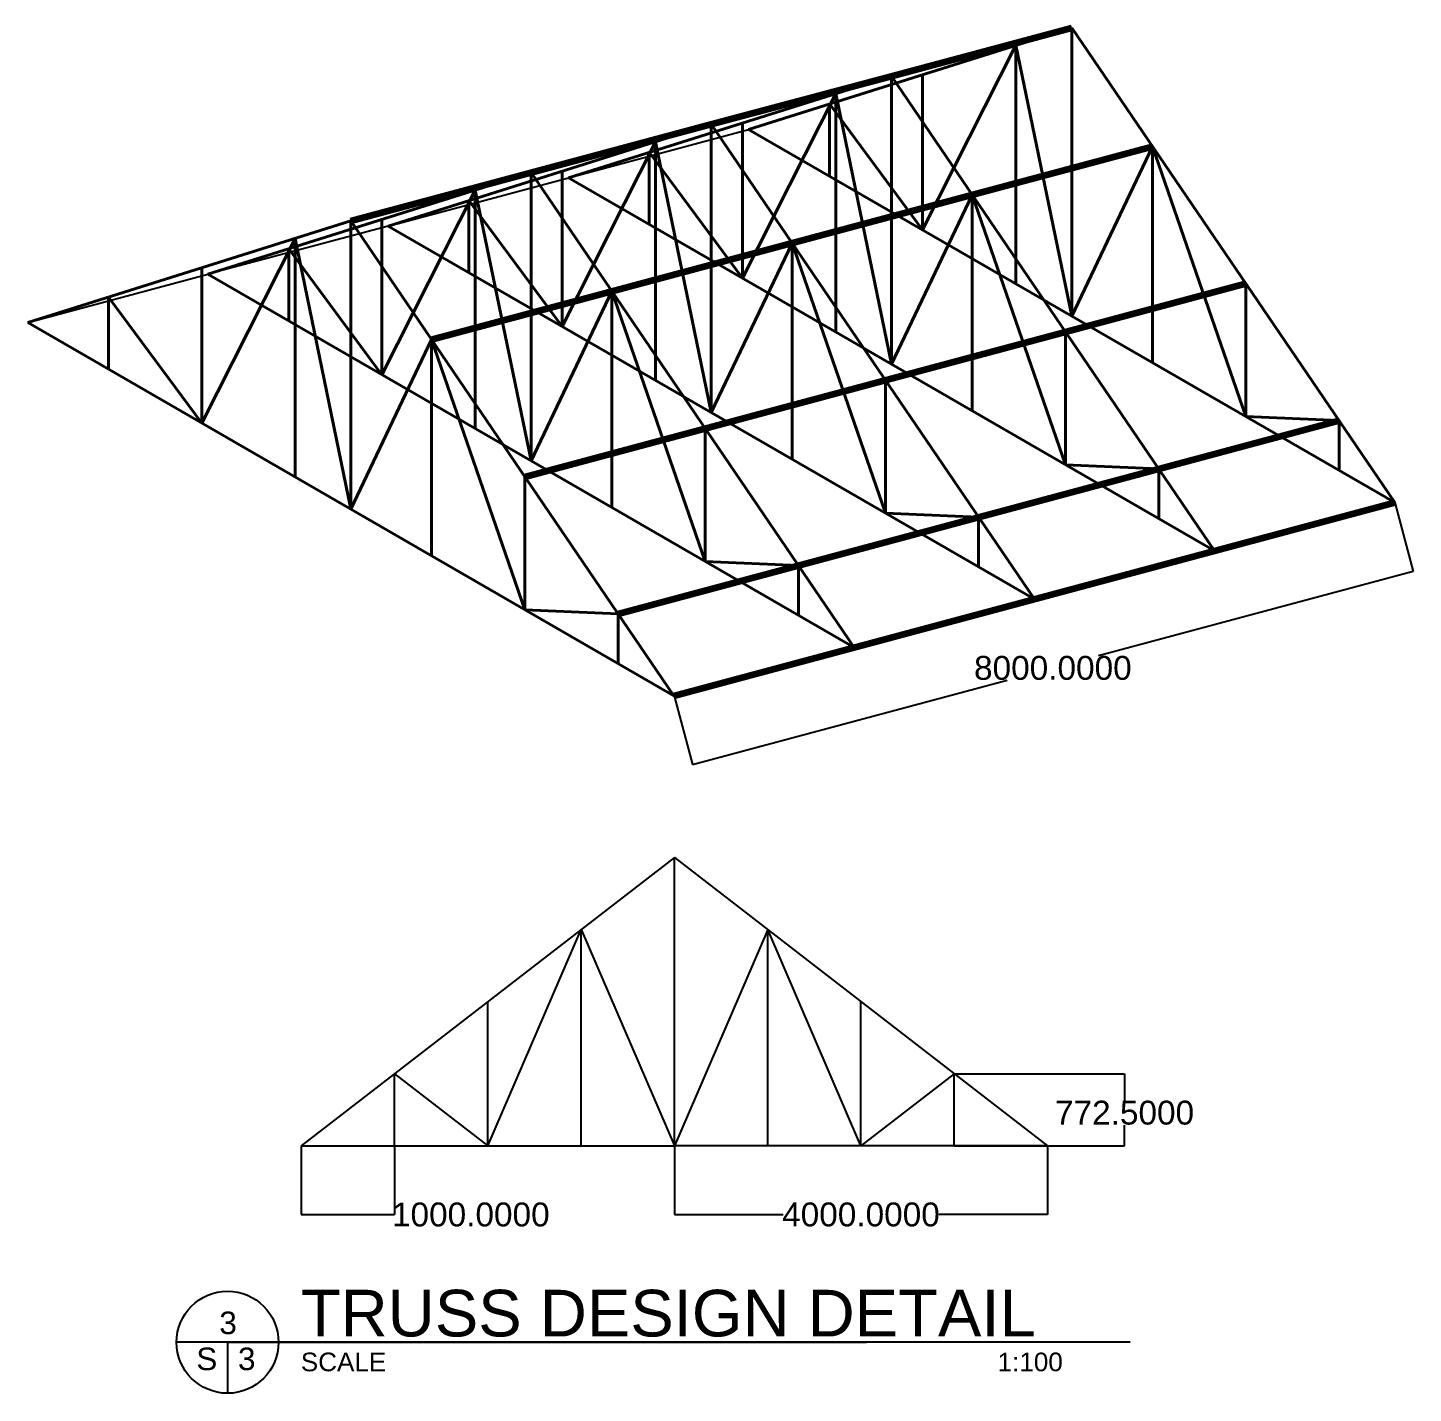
# Model space of a CAD drawing. Header units: inches. Extents: x -1 to 315328, y 6829 to 107833.
# Drawn here: x 171950 to 186803, y 12275 to 26911 of the extents above; entities that cross this region are included whole.
import ezdxf

# ---------------------------------------------------------------- set-up
doc = ezdxf.new("R2010")
doc.units = ezdxf.units.IN
doc.header["$MEASUREMENT"] = 0
doc.layers.add('TEXTS', color=2, linetype='Continuous')
doc.styles.get("Standard").update_dxf_attribs({"font": 'arial.ttf'})
doc.dimstyles.get("Standard").update_dxf_attribs({"dimtxt": 0.18, "dimasz": 0.18, "dimexe": 0.18, "dimexo": 0.0625, "dimgap": 0.09, "dimtad": 0, "dimtih": 1, "dimtoh": 1, "dimdec": 4, "dimzin": 0, "dimdsep": 46, "dimtxsty": 'Standard', "dimcen": 0.09, "dimadec": 0, "dimazin": 0, "dimtfac": 1, "dimtdec": 4, "dimtofl": 0, "dimtmove": 0, "dimatfit": 3, "dimfxl": 1, "dimtolj": 1, "dimtzin": 0, "dimarcsym": 0})

# ---------------------------------------------------------------- blocks, each defined once
blk = doc.blocks.new('*D467')
at = {"color": 0, "lineweight": -2, "transparency": 16777216}
for p, q in [((178882.6500586271, 14926.5797890234), (178882.6500586271, 14189.43837648322)), ((182882.6500586271, 14926.57978902341), (182882.6500586271, 14189.43837648322)), ((178882.8300586271, 14189.61837648322), (180048.1153110145, 14189.61837648322)), ((182882.4700586271, 14189.61837648322), (181717.1848062396, 14189.61837648322))]:
    blk.add_line(p, q, dxfattribs=at)
at = {"color": 0, "transparency": 16777216}
for points in [[(178882.8300586271, 14189.64837648322), (178882.8300586271, 14189.58837648322), (178882.6500586271, 14189.61837648322)], [(182882.4700586271, 14189.64837648322), (182882.4700586271, 14189.58837648322), (182882.6500586271, 14189.61837648322)]]:
    blk.add_solid(points, dxfattribs=at)
at = {"layer": 'Defpoints', "color": 0, "transparency": 16777216}
for p in [(178882.6500586271, 14926.6422890234), (182882.6500586271, 14926.64228902341), (182882.6500586271, 14189.61837648322)]:
    blk.add_point(p, dxfattribs=at)
at = {"color": 0, "transparency": 16777216, "insert": (180882.6500586271, 14189.61837648322), "char_height": 256, "attachment_point": 5}
blk.add_mtext('\\A1;4000.0000', dxfattribs=at)
blk = doc.blocks.new('*D468')
at = {"color": 0, "lineweight": -2, "transparency": 16777216}
for p, q in [((174882.6500586271, 14926.5797890234), (174882.6500586271, 14189.05837648322)), ((175882.6500586271, 14926.5797890234), (175882.6500586271, 14189.05837648322)), ((174882.8300586271, 14189.23837648322), (175882.4700586271, 14189.23837648322)), ((175882.6500586271, 14189.23837648322), (175882.8300586271, 14189.23837648322))]:
    blk.add_line(p, q, dxfattribs=at)
at = {"color": 0, "transparency": 16777216}
for points in [[(174882.8300586271, 14189.26837648322), (174882.8300586271, 14189.20837648322), (174882.6500586271, 14189.23837648322)], [(175882.4700586271, 14189.26837648322), (175882.4700586271, 14189.20837648322), (175882.6500586271, 14189.23837648322)]]:
    blk.add_solid(points, dxfattribs=at)
at = {"layer": 'Defpoints', "color": 0, "transparency": 16777216}
for p in [(174882.6500586271, 14926.6422890234), (175882.6500586271, 14926.6422890234), (175882.6500586271, 14189.23837648322)]:
    blk.add_point(p, dxfattribs=at)
at = {"color": 0, "transparency": 16777216, "insert": (176700.164260537, 14189.23837648322), "char_height": 256, "width": 2.8012677280351, "attachment_point": 5}
blk.add_mtext('\\A1;1000.0000', dxfattribs=at)
blk = doc.blocks.new('*D469')
at = {"color": 0, "lineweight": -2, "transparency": 16777216}
for p, q in [((181882.7125586271, 15699.1422890234), (183708.4724010108, 15699.1422890234)), ((183708.2924010108, 15698.9622890234), (183708.2924010108, 15411.62683031789)), ((183708.2924010108, 14926.82228902342), (183708.2924010108, 15150.03346060438)), ((181882.7125586271, 14926.64228902342), (183708.4724010108, 14926.64228902342))]:
    blk.add_line(p, q, dxfattribs=at)
at = {"color": 0, "transparency": 16777216}
for points in [[(183708.2624010108, 15698.9622890234), (183708.3224010108, 15698.9622890234), (183708.2924010108, 15699.1422890234)], [(183708.2624010108, 14926.82228902342), (183708.3224010108, 14926.82228902342), (183708.2924010108, 14926.64228902342)]]:
    blk.add_solid(points, dxfattribs=at)
at = {"layer": 'Defpoints', "color": 0, "transparency": 16777216}
for p in [(181882.6500586271, 15699.1422890234), (181882.6500586271, 14926.64228902342), (183708.2924010108, 14926.64228902342)]:
    blk.add_point(p, dxfattribs=at)
at = {"color": 0, "transparency": 16777216, "insert": (183708.2924010108, 15280.83014546108), "char_height": 256, "attachment_point": 5}
blk.add_mtext('\\A1;772.5000', dxfattribs=at)
blk = doc.blocks.new('*D470')
at = {"color": 0, "lineweight": -2, "transparency": 16777216}
for p, q in [((186605.7005326925, 21820.96981815235), (186803.4590746269, 21082.92489202213)), ((186803.2386205501, 21083.05217124275), (183427.8490553895, 20178.61926311751)), ((179076.179743535, 19012.5929852788), (182451.5693086956, 19917.02589340402)), ((178878.2939223799, 19750.41745733216), (179076.0524643144, 19012.37253120195))]:
    blk.add_line(p, q, dxfattribs=at)
at = {"color": 0, "transparency": 16777216}
for points in [[(186803.2308559787, 21083.08114901754), (186803.2463851214, 21083.02319346796), (186803.4124871988, 21083.09875867087)], [(179076.1719789637, 19012.62196305359), (179076.1875081063, 19012.56400750401), (179076.0058768863, 19012.54639785068)]]:
    blk.add_solid(points, dxfattribs=at)
at = {"layer": 'Defpoints', "color": 0, "transparency": 16777216}
for p in [(186605.6843565021, 21821.03018851649), (186803.4124871988, 21083.09875867087), (178878.2777461896, 19750.4778276963)]:
    blk.add_point(p, dxfattribs=at)
at = {"color": 0, "transparency": 16777216, "insert": (182939.7091820425, 20047.82257826078), "char_height": 256, "attachment_point": 5}
blk.add_mtext('\\A1;8000.0000', dxfattribs=at)

msp = doc.modelspace()

# ---------------------------------------------------------------- linework, layer by layer
at = {"color": 18, "lineweight": 40, "true_color": 0x000000}
for p, q in [((183141.5827413644, 26911.03018851649), (179677.4811262266, 25821.03018851649)), ((183141.5827413644, 23821.03018851649), (183141.5827413644, 26911.03018851649)), ((186605.6843565021, 21821.03018851649), (183141.5827413644, 26911.03018851649)), ((181543.5065300111, 24743.67991932686), (182543.5065300111, 26722.84198193317)), ((182543.5065300111, 24166.32965013723), (182543.5065300111, 26722.84198193317)), ((182543.5065300111, 26722.84198193317), (183141.5827413644, 23821.03018851649)), ((181209.7310887863, 26393.39209831143), (177745.6294736485, 25303.39209831143)), ((181209.7310887863, 23303.39209831143), (181209.7310887863, 26393.39209831143)), ((184673.832703924, 21303.39209831143), (181209.7310887863, 26393.39209831143)), ((181543.5065300111, 24743.67991932686), (181543.5065300111, 26408.18608522483)), ((179611.6548774329, 24226.04182912182), (180611.6548774329, 26205.20389172812)), ((180611.6548774329, 23648.69155993219), (180611.6548774329, 26205.20389172812)), ((180611.6548774329, 26205.20389172812), (181209.7310887863, 23303.39209831143)), ((180543.5065300111, 25321.03018851649), (180543.5065300111, 26093.53018851649)), ((180543.5065300111, 25321.03018851649), (180543.5065300111, 26093.53018851649)), ((180543.5065300111, 26093.53018851649), (181543.5065300111, 24743.67991932686)), ((179277.8794362081, 25875.7540081064), (175813.7778210703, 24785.7540081064)), ((179277.8794362081, 22785.7540081064), (179277.8794362081, 25875.7540081064)), ((182741.9810513459, 20785.7540081064), (179277.8794362081, 25875.7540081064)), ((179611.6548774329, 24226.04182912182), (179611.6548774329, 25890.54799501978)), ((179677.4811262266, 25821.03018851649), (183141.5827413644, 23821.03018851649)), ((177679.8032248548, 23708.40373891677), (178679.8032248548, 25687.56580152308)), ((178611.654877433, 24803.39209831143), (178611.654877433, 25575.89209831143)), ((178611.654877433, 24803.39209831143), (178611.654877433, 25575.89209831143)), ((178611.654877433, 25575.89209831143), (179611.6548774329, 24226.04182912182)), ((178679.8032248548, 23131.05346972714), (178679.8032248548, 25687.56580152308)), ((178679.8032248548, 25687.56580152308), (179277.8794362081, 22785.7540081064)), ((184007.6081451488, 25638.53018851649), (183141.5827413644, 23821.03018851649)), ((184007.6081451488, 23321.03018851649), (184007.6081451488, 25638.53018851649)), ((185007.6081451488, 22743.67991932686), (184007.6081451488, 25638.53018851649)), ((177346.02778363, 25358.11591790136), (173881.9261684922, 24268.11591790136)), ((177346.02778363, 22268.11591790136), (177346.02778363, 25358.11591790136)), ((180810.1293987677, 20268.11591790136), (177346.02778363, 25358.11591790136)), ((177679.8032248548, 23708.40373891677), (177679.8032248548, 25372.90990481474)), ((177745.6294736485, 25303.39209831143), (181209.7310887863, 23303.39209831143)), ((175747.9515722767, 23190.76564871173), (176747.9515722767, 25169.92771131805)), ((176747.9515722767, 22613.4153795221), (176747.9515722767, 25169.92771131805)), ((176747.9515722767, 25169.92771131805), (177346.02778363, 22268.11591790136)), ((182075.7564925707, 25120.89209831144), (181209.7310887863, 23303.39209831143)), ((182075.7564925707, 22803.39209831143), (182075.7564925707, 25120.89209831144)), ((183075.7564925707, 22226.04182912182), (182075.7564925707, 25120.89209831143)), ((176679.8032248548, 24285.7540081064), (176679.8032248548, 25058.2540081064)), ((176679.8032248548, 24285.7540081064), (176679.8032248548, 25058.2540081064)), ((176679.8032248548, 25058.2540081064), (177679.8032248548, 23708.40373891677)), ((175414.1761310518, 24840.47782769631), (171950.0745159141, 23750.47782769631)), ((175414.1761310518, 21750.47782769631), (175414.1761310518, 24840.47782769631)), ((178878.2777461896, 19750.47782769631), (175414.1761310518, 24840.47782769631)), ((175747.9515722767, 23190.76564871173), (175747.9515722767, 24855.2718146097)), ((175813.7778210703, 24785.7540081064), (179277.8794362081, 22785.7540081064)), ((173816.0999196986, 22673.12755850668), (174816.0999196986, 24652.28962111301)), ((174747.9515722767, 23768.11591790136), (174747.9515722767, 24540.61591790136)), ((174747.9515722767, 23768.11591790136), (174747.9515722767, 24540.61591790136)), ((174747.9515722767, 24540.61591790136), (175747.9515722767, 23190.76564871173)), ((174816.0999196986, 22095.77728931705), (174816.0999196986, 24652.28962111301)), ((174816.0999196986, 24652.28962111301), (175414.1761310518, 21750.47782769631)), ((180143.9048399925, 24603.2540081064), (179277.8794362081, 22785.7540081064)), ((180143.9048399925, 22285.7540081064), (180143.9048399925, 24603.2540081064)), ((181143.9048399925, 21708.40373891677), (180143.9048399925, 24603.2540081064)), ((173816.0999196986, 22673.12755850668), (173816.0999196986, 24337.63372440465)), ((173881.9261684922, 24268.11591790136), (177346.02778363, 22268.11591790136)), ((178212.0531874144, 24085.61591790136), (177346.02778363, 22268.11591790136)), ((178212.0531874144, 21768.11591790136), (178212.0531874144, 24085.61591790136)), ((179212.0531874144, 21190.76564871173), (178212.0531874144, 24085.61591790136)), ((185007.6081451488, 22743.67991932686), (185007.6081451488, 24169.17375342889)), ((172816.0999196986, 23250.47782769631), (172816.0999196986, 24022.97782769631)), ((172816.0999196986, 23250.47782769631), (172816.0999196986, 24022.97782769631)), ((172816.0999196986, 24022.97782769631), (173816.0999196986, 22673.12755850668)), ((183141.5827413644, 23821.03018851649), (186605.6843565021, 21821.03018851649)), ((171950.0745159141, 23750.47782769631), (175414.1761310518, 21750.47782769631)), ((183075.7564925707, 22226.0418291218), (183075.7564925707, 23651.53566322383)), ((176280.2015348363, 23567.97782769631), (175414.1761310518, 21750.47782769631)), ((176280.2015348363, 21250.47782769631), (176280.2015348363, 23567.97782769631)), ((177280.2015348363, 20673.12755850668), (176280.2015348363, 23567.97782769631)), ((181209.7310887863, 23303.39209831143), (184673.832703924, 21303.39209831143)), ((181143.9048399925, 21708.40373891677), (181143.9048399925, 23133.8975730188)), ((179277.8794362081, 22785.7540081064), (182741.9810513459, 20785.7540081064)), ((186007.6081451488, 22699.81731834129), (185007.6081451488, 22743.67991932686)), ((179212.0531874144, 21190.76564871173), (179212.0531874144, 22616.25948281376)), ((186007.6081451488, 22166.32965013723), (186007.6081451488, 22699.81731834129)), ((177346.02778363, 22268.11591790136), (180810.1293987677, 20268.11591790136)), ((184075.7564925707, 22182.17922813625), (183075.7564925707, 22226.04182912182)), ((184075.7564925707, 21648.69155993219), (184075.7564925707, 22182.17922813625)), ((177280.2015348363, 20673.12755850668), (177280.2015348363, 22098.62139260871)), ((175414.1761310518, 21750.47782769631), (178878.2777461896, 19750.47782769631)), ((182143.9048399925, 21664.54113793121), (181143.9048399925, 21708.40373891677)), ((182143.9048399925, 21131.05346972714), (182143.9048399925, 21664.54113793121)), ((180212.0531874144, 21146.90304772616), (179212.0531874144, 21190.76564871173)), ((180212.0531874144, 20613.4153795221), (180212.0531874144, 21146.90304772616)), ((178280.2015348363, 20629.26495752112), (177280.2015348363, 20673.12755850668)), ((178280.2015348363, 20095.77728931705), (178280.2015348363, 20629.26495752112))]:
    msp.add_line(p, q, dxfattribs=at)
at = {"color": 18, "lineweight": 140, "true_color": 0x000000}
for p, q in [((181209.7310887863, 26393.39209831143), (183141.5827413644, 26911.03018851649)), ((179277.8794362081, 25875.7540081064), (181209.7310887863, 26393.39209831143)), ((177346.02778363, 25358.11591790136), (179277.8794362081, 25875.7540081064)), ((176280.2015348363, 23567.97782769631), (184007.6081451488, 25638.53018851647)), ((175414.1761310518, 24840.47782769631), (177346.02778363, 25358.11591790136)), ((177280.2015348363, 22098.62139260871), (185007.6081451488, 24169.17375342888)), ((178280.2015348363, 20629.26495752112), (186007.6081451488, 22699.81731834128)), ((178878.2777461896, 19750.47782769631), (186605.6843565021, 21821.03018851649))]:
    msp.add_line(p, q, dxfattribs=at)
at = {"color": 18, "true_color": 0x000000}
for p, q in [((177745.6294736485, 25303.39209831143), (179677.4811262266, 25821.03018851649)), ((175813.7778210703, 24785.7540081064), (177745.6294736485, 25303.39209831143)), ((175813.7778210703, 24785.7540081064), (173881.9261684922, 24268.11591790134)), ((171950.0745159141, 23750.47782769631), (173881.9261684922, 24268.11591790136)), ((178882.6500586271, 18016.6422890234), (174882.6500586271, 14926.6422890234)), ((178882.6500586271, 14926.6422890234), (178882.6500586271, 18016.6422890234)), ((178882.6500586271, 14926.6422890234), (178882.6500586271, 18016.6422890234)), ((178882.6500586271, 18016.6422890234), (182882.6500586271, 14926.6422890234)), ((176882.6500586271, 14926.6422890234), (177882.6500586271, 17244.1422890234)), ((177882.6500586271, 14926.6422890234), (177882.6500586271, 17244.1422890234)), ((177882.6500586271, 17244.1422890234), (178882.6500586271, 14926.6422890234)), ((179882.6500586271, 17244.1422890234), (178882.6500586271, 14926.6422890234)), ((179882.6500586271, 14926.6422890234), (179882.6500586271, 17244.1422890234)), ((180882.6500586271, 14926.6422890234), (179882.6500586271, 17244.1422890234)), ((176882.6500586271, 14926.6422890234), (176882.6500586271, 16471.6422890234)), ((180882.6500586271, 14926.6422890234), (180882.6500586271, 16471.6422890234)), ((175882.6500586271, 14926.6422890234), (175882.6500586271, 15699.1422890234)), ((175882.6500586271, 15699.1422890234), (176882.6500586271, 14926.6422890234)), ((181882.6500586271, 15699.1422890234), (180882.6500586271, 14926.6422890234)), ((181882.6500586271, 14926.6422890234), (181882.6500586271, 15699.1422890234)), ((174882.6500586271, 14926.6422890234), (178882.6500586271, 14926.6422890234)), ((182882.6500586271, 14926.6422890234), (178882.6500586271, 14926.6422890234))]:
    msp.add_line(p, q, dxfattribs=at)
at = {"layer": 'TEXTS', "color": 18, "true_color": 0x000000}
for p, q in [((183767.9130490031, 12821.44833380575), (173545.2556561529, 12821.44833380575)), ((174092.1702524748, 12821.44833380575), (180941.837693499, 12821.44833380575)), ((174092.1702524748, 12821.44833380575), (174092.1702524748, 12274.53373748391)), ((174092.1702524748, 12821.44833380575), (174092.1702524748, 12274.53373748391)), ((174092.1702524748, 12821.44833380575), (174092.1702524748, 12274.53373748393)), ((174092.1702524748, 12821.44833380575), (174092.1702524748, 12274.53373748393)), ((174092.1702524748, 12821.44833380575), (174092.1702524748, 12274.53373748393))]:
    msp.add_line(p, q, dxfattribs=at)
msp.add_circle((174092.1702524748, 12821.44833380575), 546.9145963218274, dxfattribs=at)
msp.add_circle((174092.1702524748, 12821.44833380575), 546.9145963218274, dxfattribs=at)
msp.add_circle((174092.1702524748, 12821.44833380575), 546.9145963218274, dxfattribs=at)
msp.add_circle((174092.1702524748, 12821.44833380575), 546.9145963218274, dxfattribs=at)
msp.add_circle((174092.1702524748, 12821.44833380575), 546.9145963218274, dxfattribs=at)

# ---------------------------------------------------------------- texts
at = {"color": 18, "true_color": 0x000000}
for s, p in [('3', (174003.8496024007, 12908.61563260425)), ('S', (173757.1542637809, 12522.19970529136)), ('3', (174203.9420953132, 12522.19970529136))]:
    msp.add_text(s, height=242.2003465039015, dxfattribs=at).set_placement(p)
at = {"layer": 'TEXTS', "color": 18, "true_color": 0x000000}
for s, height, p in [('TRUSS DESIGN DETAIL', 499.9996012939587, (174878.401790317, 12883.61534163846)), ('SCALE', 200, (174877.7742709213, 12510.63764435392)), ('1:100', 200, (182347.3924608952, 12510.63764435392))]:
    msp.add_text(s, height=height, dxfattribs=at).set_placement(p)

# ---------------------------------------------------------------- dimensions: what is measured, and where the dimension line sits
at = {"color": 18, "true_color": 0x000000}
for p1, p2, distance, picture, middle in [((178878.2777461896, 19750.47782769631), (186605.6843565021, 21821.03018851649), -763.9628320951307, '*D470', (182939.7091820425, 20047.82257826078)), ((174882.6500586271, 14926.6422890234), (175882.6500586271, 14926.6422890234), -737.4039125401814, '*D468', (176700.164260537, 14189.23837648322)), ((178882.6500586271, 14926.6422890234), (182882.6500586271, 14926.64228902341), -737.0239125401895, '*D467', (180882.6500586271, 14189.61837648322))]:
    dim = msp.add_aligned_dim(p1=p1, p2=p2, distance=distance, dimstyle='Standard', override={"dimtxt": 256}, dxfattribs=at)
    dim.commit()
    dim.dimension.update_dxf_attribs({"geometry": picture, "text_midpoint": middle})
dim = msp.add_linear_dim(base=(183708.2924010108, 14926.64228902342), p1=(181882.6500586271, 15699.1422890234), p2=(181882.6500586271, 14926.64228902341), angle=270, dimstyle='Standard', override={"dimtxt": 256}, dxfattribs=at)
dim.commit()
dim.dimension.update_dxf_attribs({"geometry": '*D469', "text_midpoint": (183708.2924010108, 15280.83014546108), "dimtype": 161})

doc.saveas('drawing.dxf')
